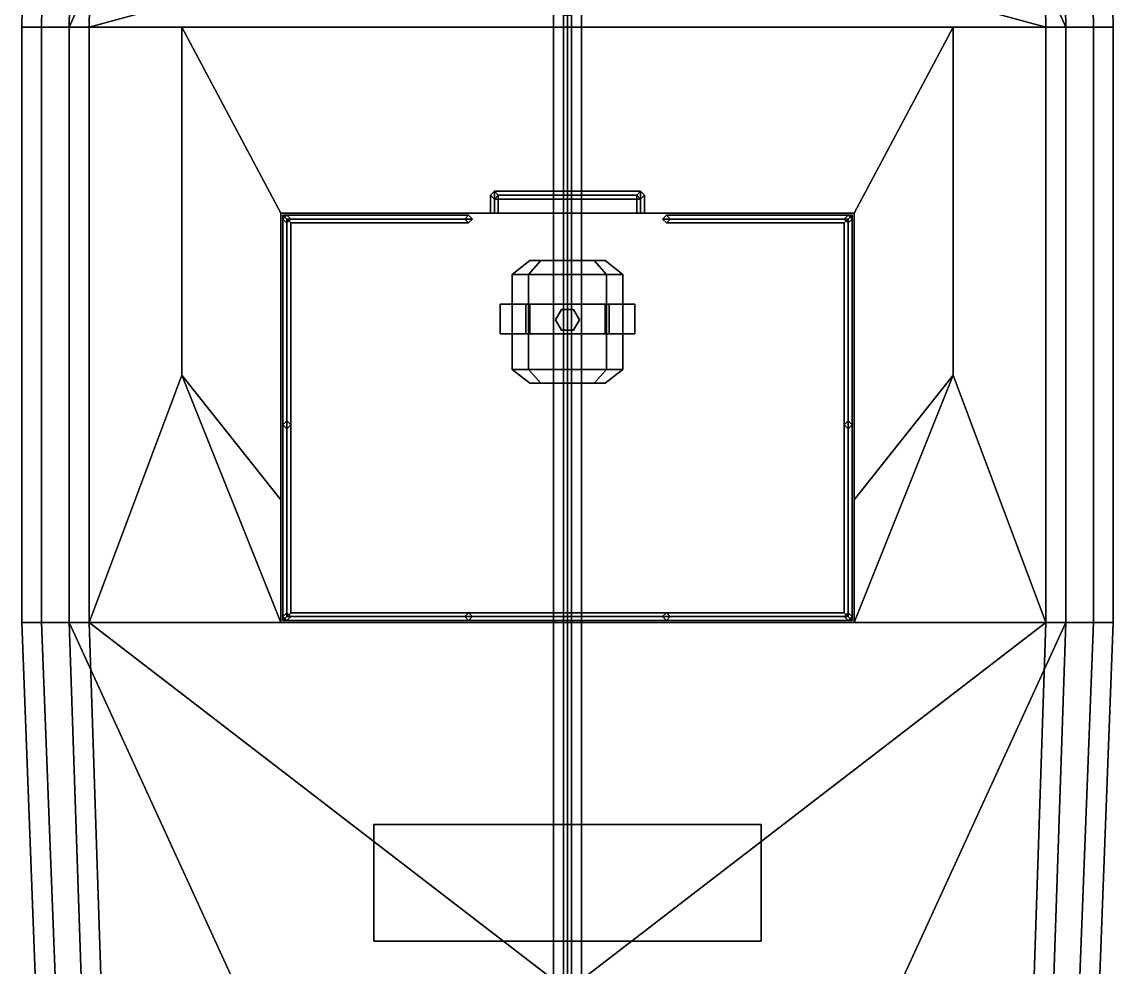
# Model space of a CAD drawing. Header units: millimetres. Extents: x -2.8 to 3, y -13.3 to 16.
# Drawn here: x -2.76 to 2.76, y -6.23 to -1.45 of the extents above; entities that cross this region are included whole.
import ezdxf

# ---------------------------------------------------------------- set-up
doc = ezdxf.new("R2010")
doc.units = ezdxf.units.MM
for name, color, linetype in [('falseboard', 6, 'Continuous'), ('railings', 6, 'Continuous'), ('superstructure', 3, 'Continuous')]:
    doc.layers.add(name, color=color, linetype=linetype)

msp = doc.modelspace()

# ---------------------------------------------------------------- linework, layer by layer
for points in [[(-0.07, 3.98, -2.19), (-0.07, 3.98, -2.19), (-2.52, -1.48), (-2.46, 1.98)], [(-0.07, 3.98, -2.19), (-0.07, -9.83, -2.08), (-2.52, -4.49), (-2.52, -1.48)], [(-0.07, 3.98, -2.19), (0.07, 3.98, -2.19), (0.07, -9.83, -2.08), (-0.07, -9.83, -2.08)], [(2.52, -4.49), (0.07, -9.83, -2.08), (0.07, 3.98, -2.19), (2.52, -1.48)], [(2.52, -1.48), (0.07, 3.98, -2.19), (0.07, 3.98, -2.19), (2.46, 1.98)], [(-2.36, 1.98, 0.88), (-2.42, -1.48, 0.96), (-1.5, -1.23, 0.9542), (-1.5, 2.86, 0.88)], [(1.5, 2.86, 0.88), (1.5, -1.23, 0.9542), (2.42, -1.48, 0.96), (2.36, 1.98, 0.88)], [(-2.46, 1.98), (-2.52, -1.48), (-2.52, -1.48, 0.96), (-2.46, 1.98, 0.88)], [(2.46, 1.98, 0.88), (2.52, -1.48, 0.96), (2.52, -1.48), (2.46, 1.98)], [(-1.5, -1.23, 0.9542), (-2.42, -1.48, 0.96), (2.42, -1.48, 0.96), (1.5, -1.23, 0.9542)], [(-2.52, -1.48), (-2.52, -4.49), (-2.52, -4.49, 1.15), (-2.52, -1.48, 0.96)], [(-2.42, -1.48, 0.96), (-2.42, -4.49, 1.15), (-1.95, -3.24, 1.0711), (-1.95, -1.48, 0.96)], [(1.95, -1.48, 0.96), (1.95, -3.24, 1.0711), (2.42, -4.49, 1.15), (2.42, -1.48, 0.96)], [(2.52, -1.48, 0.96), (2.52, -4.49, 1.15), (2.52, -4.49), (2.52, -1.48)], [(-2.42, -4.49, 1.15), (-2.42, -4.49, 1.15), (-1.45, -4.49, 1.15), (-1.95, -3.24, 1.0711)], [(-1.45, -4.49, 1.15), (-1.45, -4.49, 1.15), (-1.45, -3.87, 1.1109), (-1.95, -3.24, 1.0711)], [(1.45, -3.87, 1.1109), (1.45, -3.87, 1.1109), (1.45, -4.49, 1.15), (1.95, -3.24, 1.0711)], [(1.45, -4.49, 1.15), (1.45, -4.49, 1.15), (2.42, -4.49, 1.15), (1.95, -3.24, 1.0711)], [(-2.52, -4.49), (-2.45, -6.58), (-2.45, -6.58, 1.27), (-2.52, -4.49, 1.15)], [(-0.07, -9.83, -2.08), (-0.07, -9.83, -2.08), (-2.45, -6.58), (-2.52, -4.49)], [(-2.42, -4.49, 1.15), (0, -6.35, 1.2568), (0, -6.35, 1.2568), (2.42, -4.49, 1.15)], [(-2.42, -4.49, 1.15), (-2.35, -6.58, 1.27), (-0.9, -6.7249, 1.2864), (0, -6.35, 1.2568)], [(0, -6.35, 1.2568), (0.9, -6.7249, 1.2864), (2.35, -6.58, 1.27), (2.42, -4.49, 1.15)], [(2.45, -6.58), (0.07, -9.83, -2.08), (0.07, -9.83, -2.08), (2.52, -4.49)], [(2.52, -4.49, 1.15), (2.45, -6.58, 1.27), (2.45, -6.58), (2.52, -4.49)]]:
    msp.add_3dface(points)
at = {"layer": 'falseboard'}
for points in [[(-2.76, -1.48, 1.65), (-2.66, -1.48, 1.65), (-2.6, 1.98, 1.54), (-2.7, 1.98, 1.54)], [(-2.46, 1.98, 0.88), (-2.52, -1.48, 0.96), (-2.76, -1.48, 1.65), (-2.7, 1.98, 1.54)], [(-2.46, 1.98, 0.88), (-2.52, -1.48, 0.96), (-2.76, -1.48, 1.65), (-2.7, 1.98, 1.54)], [(-2.76, -1.48, 1.65), (-2.66, -1.48, 1.65), (-2.6, 1.98, 1.54), (-2.7, 1.98, 1.54)], [(-2.6, 1.98, 1.54), (-2.66, -1.48, 1.65), (-2.42, -1.48, 0.96), (-2.36, 1.98, 0.88)], [(-2.6, 1.98, 1.54), (-2.66, -1.48, 1.65), (-2.42, -1.48, 0.96), (-2.36, 1.98, 0.88)], [(2.36, 1.98, 0.88), (2.42, -1.48, 0.96), (2.66, -1.48, 1.65), (2.6, 1.98, 1.54)], [(2.36, 1.98, 0.88), (2.42, -1.48, 0.96), (2.66, -1.48, 1.65), (2.6, 1.98, 1.54)], [(2.7, 1.98, 1.54), (2.76, -1.48, 1.65), (2.52, -1.48, 0.96), (2.46, 1.98, 0.88)], [(2.7, 1.98, 1.54), (2.76, -1.48, 1.65), (2.52, -1.48, 0.96), (2.46, 1.98, 0.88)], [(2.6, 1.98, 1.54), (2.66, -1.48, 1.65), (2.76, -1.48, 1.65), (2.7, 1.98, 1.54)], [(2.6, 1.98, 1.54), (2.66, -1.48, 1.65), (2.76, -1.48, 1.65), (2.7, 1.98, 1.54)], [(-2.76, -4.49, 1.82), (-2.66, -4.49, 1.82), (-2.66, -1.48, 1.65), (-2.76, -1.48, 1.65)], [(-2.52, -1.48, 0.96), (-2.52, -4.49, 1.15), (-2.76, -4.49, 1.82), (-2.76, -1.48, 1.65)], [(-2.52, -1.48, 0.96), (-2.52, -4.49, 1.15), (-2.76, -4.49, 1.82), (-2.76, -1.48, 1.65)], [(-2.76, -4.49, 1.82), (-2.66, -4.49, 1.82), (-2.66, -1.48, 1.65), (-2.76, -1.48, 1.65)], [(-2.66, -1.48, 1.65), (-2.66, -4.49, 1.82), (-2.42, -4.49, 1.15), (-2.42, -1.48, 0.96)], [(-2.66, -1.48, 1.65), (-2.66, -4.49, 1.82), (-2.42, -4.49, 1.15), (-2.42, -1.48, 0.96)], [(2.42, -1.48, 0.96), (2.42, -4.49, 1.15), (2.66, -4.49, 1.82), (2.66, -1.48, 1.65)], [(2.42, -1.48, 0.96), (2.42, -4.49, 1.15), (2.66, -4.49, 1.82), (2.66, -1.48, 1.65)], [(2.76, -1.48, 1.65), (2.76, -4.49, 1.82), (2.52, -4.49, 1.15), (2.52, -1.48, 0.96)], [(2.76, -1.48, 1.65), (2.76, -4.49, 1.82), (2.52, -4.49, 1.15), (2.52, -1.48, 0.96)], [(2.66, -1.48, 1.65), (2.66, -4.49, 1.82), (2.76, -4.49, 1.82), (2.76, -1.48, 1.65)], [(2.66, -1.48, 1.65), (2.66, -4.49, 1.82), (2.76, -4.49, 1.82), (2.76, -1.48, 1.65)], [(-2.68, -6.58, 1.97), (-2.58, -6.58, 1.97), (-2.66, -4.49, 1.82), (-2.76, -4.49, 1.82)], [(-2.52, -4.49, 1.15), (-2.45, -6.58, 1.27), (-2.68, -6.58, 1.97), (-2.76, -4.49, 1.82)], [(-2.52, -4.49, 1.15), (-2.45, -6.58, 1.27), (-2.68, -6.58, 1.97), (-2.76, -4.49, 1.82)], [(-2.68, -6.58, 1.97), (-2.58, -6.58, 1.97), (-2.66, -4.49, 1.82), (-2.76, -4.49, 1.82)], [(-2.66, -4.49, 1.82), (-2.58, -6.58, 1.97), (-2.35, -6.58, 1.27), (-2.42, -4.49, 1.15)], [(-2.66, -4.49, 1.82), (-2.58, -6.58, 1.97), (-2.35, -6.58, 1.27), (-2.42, -4.49, 1.15)], [(2.42, -4.49, 1.15), (2.35, -6.58, 1.27), (2.58, -6.58, 1.97), (2.66, -4.49, 1.82)], [(2.42, -4.49, 1.15), (2.35, -6.58, 1.27), (2.58, -6.58, 1.97), (2.66, -4.49, 1.82)], [(2.76, -4.49, 1.82), (2.68, -6.58, 1.97), (2.45, -6.58, 1.27), (2.52, -4.49, 1.15)], [(2.76, -4.49, 1.82), (2.68, -6.58, 1.97), (2.45, -6.58, 1.27), (2.52, -4.49, 1.15)], [(2.66, -4.49, 1.82), (2.58, -6.58, 1.97), (2.68, -6.58, 1.97), (2.76, -4.49, 1.82)], [(2.66, -4.49, 1.82), (2.58, -6.58, 1.97), (2.68, -6.58, 1.97), (2.76, -4.49, 1.82)]]:
    msp.add_3dface(points, dxfattribs=at)
at = {"layer": 'railings'}
for points in [[(-0.5, -2.43, 5.22), (-0.52, -2.45, 5.2), (-1.42, -2.45, 5.2), (-1.44, -2.43, 5.22)], [(-0.48, -2.45, 5.24), (-0.5, -2.43, 5.22), (-1.44, -2.43, 5.22), (-1.42, -2.45, 5.24)], [(-1.42, -4.46, 5.2), (-1.44, -4.48, 5.22), (-1.44, -2.43, 5.22), (-1.42, -2.45, 5.2)], [(-1.44, -4.48, 5.22), (-1.42, -4.46, 5.24), (-1.42, -2.45, 5.24), (-1.44, -2.43, 5.22)], [(-1.42, -2.43, 4.65), (-1.44, -2.45, 4.65), (-1.44, -2.45, 5.22), (-1.42, -2.43, 5.22)], [(-1.44, -2.45, 4.65), (-1.42, -2.47, 4.65), (-1.42, -2.47, 5.22), (-1.44, -2.45, 5.22)], [(-1.4, -2.45, 4.65), (-1.42, -2.43, 4.65), (-1.42, -2.43, 5.22), (-1.4, -2.45, 5.22)], [(-0.52, -2.45, 5.2), (-0.5, -2.47, 5.22), (-1.4, -2.47, 5.22), (-1.42, -2.45, 5.2)], [(-0.5, -2.47, 5.22), (-0.48, -2.45, 5.24), (-1.42, -2.45, 5.24), (-1.4, -2.47, 5.22)], [(-1.4, -4.44, 5.22), (-1.42, -4.46, 5.2), (-1.42, -2.45, 5.2), (-1.4, -2.47, 5.22)], [(-1.42, -4.46, 5.24), (-1.4, -4.44, 5.22), (-1.4, -2.47, 5.22), (-1.42, -2.45, 5.24)], [(-1.42, -2.47, 4.65), (-1.4, -2.45, 4.65), (-1.4, -2.45, 5.22), (-1.42, -2.47, 5.22)], [(-0.5, -2.43, 4.65), (-0.52, -2.45, 4.65), (-0.52, -2.45, 5.2), (-0.5, -2.43, 5.22)], [(-0.52, -2.45, 4.65), (-0.5, -2.47, 4.65), (-0.5, -2.47, 5.22), (-0.52, -2.45, 5.2)], [(-0.48, -2.45, 4.65), (-0.5, -2.43, 4.65), (-0.5, -2.43, 5.22), (-0.48, -2.45, 5.24)], [(-0.5, -2.47, 4.65), (-0.48, -2.45, 4.65), (-0.48, -2.45, 5.24), (-0.5, -2.47, 5.22)], [(0.5, -2.43, 4.65), (0.48, -2.45, 4.65), (0.48, -2.45, 5.24), (0.5, -2.43, 5.22)], [(0.5, -2.43, 5.22), (0.48, -2.45, 5.24), (1.42, -2.45, 5.24), (1.44, -2.43, 5.22)], [(0.48, -2.45, 4.65), (0.5, -2.47, 4.65), (0.5, -2.47, 5.22), (0.48, -2.45, 5.24)], [(0.48, -2.45, 5.24), (0.5, -2.47, 5.22), (1.4, -2.47, 5.22), (1.42, -2.45, 5.24)], [(0.52, -2.45, 4.65), (0.5, -2.43, 4.65), (0.5, -2.43, 5.22), (0.52, -2.45, 5.2)], [(0.52, -2.45, 5.2), (0.5, -2.43, 5.22), (1.44, -2.43, 5.22), (1.42, -2.45, 5.2)], [(0.5, -2.47, 4.65), (0.52, -2.45, 4.65), (0.52, -2.45, 5.2), (0.5, -2.47, 5.22)], [(0.5, -2.47, 5.22), (0.52, -2.45, 5.2), (1.42, -2.45, 5.2), (1.4, -2.47, 5.22)], [(1.42, -2.43, 4.65), (1.4, -2.45, 4.65), (1.4, -2.45, 5.22), (1.42, -2.43, 5.22)], [(1.42, -4.46, 5.2), (1.4, -4.44, 5.22), (1.4, -2.47, 5.22), (1.42, -2.45, 5.2)], [(1.4, -4.44, 5.22), (1.42, -4.46, 5.24), (1.42, -2.45, 5.24), (1.4, -2.47, 5.22)], [(1.4, -2.45, 4.65), (1.42, -2.47, 4.65), (1.42, -2.47, 5.22), (1.4, -2.45, 5.22)], [(1.44, -4.48, 5.22), (1.42, -4.46, 5.2), (1.42, -2.45, 5.2), (1.44, -2.43, 5.22)], [(1.42, -4.46, 5.24), (1.44, -4.48, 5.22), (1.44, -2.43, 5.22), (1.42, -2.45, 5.24)], [(1.44, -2.45, 4.65), (1.42, -2.43, 4.65), (1.42, -2.43, 5.22), (1.44, -2.45, 5.22)], [(1.42, -2.47, 4.65), (1.44, -2.45, 4.65), (1.44, -2.45, 5.22), (1.42, -2.47, 5.22)], [(-1.42, -3.47, 4.65), (-1.44, -3.49, 4.65), (-1.44, -3.49, 5.22), (-1.42, -3.47, 5.2)], [(-1.4, -3.49, 4.65), (-1.42, -3.47, 4.65), (-1.42, -3.47, 5.2), (-1.4, -3.49, 5.22)], [(1.42, -3.47, 4.65), (1.4, -3.49, 4.65), (1.4, -3.49, 5.22), (1.42, -3.47, 5.2)], [(1.44, -3.49, 4.65), (1.42, -3.47, 4.65), (1.42, -3.47, 5.2), (1.44, -3.49, 5.22)], [(-1.44, -3.49, 4.65), (-1.42, -3.51, 4.65), (-1.42, -3.51, 5.2), (-1.44, -3.49, 5.22)], [(-1.42, -3.51, 4.65), (-1.4, -3.49, 4.65), (-1.4, -3.49, 5.22), (-1.42, -3.51, 5.2)], [(1.4, -3.49, 4.65), (1.42, -3.51, 4.65), (1.42, -3.51, 5.2), (1.4, -3.49, 5.22)], [(1.42, -3.51, 4.65), (1.44, -3.49, 4.65), (1.44, -3.49, 5.22), (1.42, -3.51, 5.2)], [(-1.42, -4.44, 4.65), (-1.44, -4.46, 4.65), (-1.44, -4.46, 5.22), (-1.42, -4.44, 5.22)], [(-1.44, -4.46, 4.65), (-1.42, -4.48, 4.65), (-1.42, -4.48, 5.22), (-1.44, -4.46, 5.22)], [(1.42, -4.46, 5.2), (1.44, -4.48, 5.22), (-1.44, -4.48, 5.22), (-1.42, -4.46, 5.2)], [(1.44, -4.48, 5.22), (1.42, -4.46, 5.24), (-1.42, -4.46, 5.24), (-1.44, -4.48, 5.22)], [(-1.4, -4.46, 4.65), (-1.42, -4.44, 4.65), (-1.42, -4.44, 5.22), (-1.4, -4.46, 5.22)], [(1.4, -4.44, 5.22), (1.42, -4.46, 5.2), (-1.42, -4.46, 5.2), (-1.4, -4.44, 5.22)], [(1.42, -4.46, 5.24), (1.4, -4.44, 5.22), (-1.4, -4.44, 5.22), (-1.42, -4.46, 5.24)], [(-1.42, -4.48, 4.65), (-1.4, -4.46, 4.65), (-1.4, -4.46, 5.22), (-1.42, -4.48, 5.22)], [(-0.5, -4.44, 4.65), (-0.52, -4.46, 4.65), (-0.52, -4.46, 5.2), (-0.5, -4.44, 5.22)], [(-0.52, -4.46, 4.65), (-0.5, -4.48, 4.65), (-0.5, -4.48, 5.22), (-0.52, -4.46, 5.2)], [(-0.48, -4.46, 4.65), (-0.5, -4.44, 4.65), (-0.5, -4.44, 5.22), (-0.48, -4.46, 5.2)], [(-0.5, -4.48, 4.65), (-0.48, -4.46, 4.65), (-0.48, -4.46, 5.2), (-0.5, -4.48, 5.22)], [(0.5, -4.44, 4.65), (0.48, -4.46, 4.65), (0.48, -4.46, 5.2), (0.5, -4.44, 5.22)], [(0.48, -4.46, 4.65), (0.5, -4.48, 4.65), (0.5, -4.48, 5.22), (0.48, -4.46, 5.2)], [(0.52, -4.46, 4.65), (0.5, -4.44, 4.65), (0.5, -4.44, 5.22), (0.52, -4.46, 5.2)], [(0.5, -4.48, 4.65), (0.52, -4.46, 4.65), (0.52, -4.46, 5.2), (0.5, -4.48, 5.22)], [(1.42, -4.44, 4.65), (1.4, -4.46, 4.65), (1.4, -4.46, 5.22), (1.42, -4.44, 5.22)], [(1.4, -4.46, 4.65), (1.42, -4.48, 4.65), (1.42, -4.48, 5.22), (1.4, -4.46, 5.22)], [(1.44, -4.46, 4.65), (1.42, -4.44, 4.65), (1.42, -4.44, 5.22), (1.44, -4.46, 5.22)], [(1.42, -4.48, 4.65), (1.44, -4.46, 4.65), (1.44, -4.46, 5.22), (1.42, -4.48, 5.22)]]:
    msp.add_3dface(points, dxfattribs=at)
at = {"layer": 'superstructure'}
for points in [[(0, -1.42, 9.12), (-0.02, -1.42, 9.1), (-0.02, -12.75, 3.62), (0, -12.75, 3.64)], [(-0.02, -1.42, 9.1), (0, -1.42, 9.08), (0, -12.75, 3.6), (-0.02, -12.75, 3.62)], [(0.02, -1.42, 9.1), (0, -1.42, 9.12), (0, -12.75, 3.64), (0.02, -12.75, 3.62)], [(0, -1.42, 9.08), (0.02, -1.42, 9.1), (0.02, -12.75, 3.62), (0, -12.75, 3.6)], [(1.45, -2.42, 2.88), (1.95, -1.48, 2.88), (-1.95, -1.48, 2.88), (-1.45, -2.42, 2.88)], [(1.95, -1.48, 2.88), (1.95, -1.48, 0.96), (-1.95, -1.48, 0.96), (-1.95, -1.48, 2.88)], [(-1.95, -1.48, 2.88), (-1.95, -1.48, 0.96), (-1.95, -3.24, 1.0711), (-1.95, -3.24, 2.88)], [(-1.45, -2.42, 2.88), (-1.95, -1.48, 2.88), (-1.95, -3.24, 2.88), (-1.45, -3.87, 2.88)], [(1.95, -3.24, 2.88), (1.95, -1.48, 2.88), (1.45, -2.42, 2.88), (1.45, -3.87, 2.88)], [(1.95, -3.24, 1.0711), (1.95, -1.48, 0.96), (1.95, -1.48, 2.88), (1.95, -3.24, 2.88)], [(-0.37, -2.31, 2.88), (-0.39, -2.33, 2.88), (-0.39, -2.33, 4.63), (-0.37, -2.31, 4.65)], [(-0.39, -2.42, 4.63), (-0.37, -2.42, 4.65), (-0.37, -2.31, 4.65), (-0.39, -2.33, 4.63)], [(-0.35, -2.33, 2.88), (-0.37, -2.31, 2.88), (-0.37, -2.31, 4.65), (-0.35, -2.33, 4.63)], [(0.35, -2.33, 3.11), (0.37, -2.31, 3.09), (-0.37, -2.31, 3.09), (-0.35, -2.33, 3.11)], [(0.37, -2.31, 3.09), (0.35, -2.33, 3.07), (-0.35, -2.33, 3.07), (-0.37, -2.31, 3.09)], [(0.35, -2.33, 4.11), (0.37, -2.31, 4.09), (-0.37, -2.31, 4.09), (-0.35, -2.33, 4.11)], [(0.37, -2.31, 4.09), (0.35, -2.33, 4.07), (-0.35, -2.33, 4.07), (-0.37, -2.31, 4.09)], [(0.35, -2.33, 3.61), (0.37, -2.31, 3.59), (-0.37, -2.31, 3.59), (-0.35, -2.33, 3.61)], [(0.37, -2.31, 3.59), (0.35, -2.33, 3.57), (-0.35, -2.33, 3.57), (-0.37, -2.31, 3.59)], [(0.35, -2.33, 4.61), (0.37, -2.31, 4.59), (-0.37, -2.31, 4.59), (-0.35, -2.33, 4.61)], [(0.37, -2.31, 4.59), (0.35, -2.33, 4.57), (-0.35, -2.33, 4.57), (-0.37, -2.31, 4.59)], [(-0.37, -2.42, 4.65), (-0.35, -2.42, 4.63), (-0.35, -2.33, 4.63), (-0.37, -2.31, 4.65)], [(0.37, -2.31, 2.88), (0.35, -2.33, 2.88), (0.35, -2.33, 4.63), (0.37, -2.31, 4.65)], [(0.35, -2.42, 4.63), (0.37, -2.42, 4.65), (0.37, -2.31, 4.65), (0.35, -2.33, 4.63)], [(0.39, -2.33, 2.88), (0.37, -2.31, 2.88), (0.37, -2.31, 4.65), (0.39, -2.33, 4.63)], [(0.37, -2.42, 4.65), (0.39, -2.42, 4.63), (0.39, -2.33, 4.63), (0.37, -2.31, 4.65)], [(-0.39, -2.33, 2.88), (-0.37, -2.35, 2.88), (-0.37, -2.35, 4.61), (-0.39, -2.33, 4.63)], [(-0.37, -2.42, 4.61), (-0.39, -2.42, 4.63), (-0.39, -2.33, 4.63), (-0.37, -2.35, 4.61)], [(-0.37, -2.35, 2.88), (-0.35, -2.33, 2.88), (-0.35, -2.33, 4.63), (-0.37, -2.35, 4.61)], [(0.35, -2.33, 3.07), (0.37, -2.35, 3.09), (-0.37, -2.35, 3.09), (-0.35, -2.33, 3.07)], [(0.37, -2.35, 3.09), (0.35, -2.33, 3.11), (-0.35, -2.33, 3.11), (-0.37, -2.35, 3.09)], [(0.35, -2.33, 4.07), (0.37, -2.35, 4.09), (-0.37, -2.35, 4.09), (-0.35, -2.33, 4.07)], [(0.37, -2.35, 4.09), (0.35, -2.33, 4.11), (-0.35, -2.33, 4.11), (-0.37, -2.35, 4.09)], [(0.35, -2.33, 3.57), (0.37, -2.35, 3.59), (-0.37, -2.35, 3.59), (-0.35, -2.33, 3.57)], [(0.37, -2.35, 3.59), (0.35, -2.33, 3.61), (-0.35, -2.33, 3.61), (-0.37, -2.35, 3.59)], [(0.35, -2.33, 4.57), (0.37, -2.35, 4.59), (-0.37, -2.35, 4.59), (-0.35, -2.33, 4.57)], [(0.37, -2.35, 4.59), (0.35, -2.33, 4.61), (-0.35, -2.33, 4.61), (-0.37, -2.35, 4.59)], [(-0.35, -2.42, 4.63), (-0.37, -2.42, 4.61), (-0.37, -2.35, 4.61), (-0.35, -2.33, 4.63)], [(0.35, -2.33, 2.88), (0.37, -2.35, 2.88), (0.37, -2.35, 4.61), (0.35, -2.33, 4.63)], [(0.37, -2.42, 4.61), (0.35, -2.42, 4.63), (0.35, -2.33, 4.63), (0.37, -2.35, 4.61)], [(0.37, -2.35, 2.88), (0.39, -2.33, 2.88), (0.39, -2.33, 4.63), (0.37, -2.35, 4.61)], [(0.39, -2.42, 4.63), (0.37, -2.42, 4.61), (0.37, -2.35, 4.61), (0.39, -2.33, 4.63)], [(-1.45, -2.42, 2.88), (-1.45, -3.87, 2.88), (-1.45, -4.49, 4.65), (-1.45, -2.42, 4.65)], [(1.45, -2.42, 4.65), (1.45, -2.42, 2.88), (-1.45, -2.42, 2.88), (-1.45, -2.42, 4.65)], [(-1.45, -2.42, 4.65), (-1.45, -4.49, 4.65), (1.45, -4.49, 4.65), (1.45, -2.42, 4.65)], [(1.45, -4.49, 4.65), (1.45, -3.87, 2.88), (1.45, -2.42, 2.88), (1.45, -2.42, 4.65)], [(-0.198, -2.73, 4.862), (-0.28, -2.73, 5.06), (-0.19, -2.66, 5.06), (-0.1344, -2.66, 4.9256)], [(-0.28, -2.73, 5.06), (-0.198, -2.73, 5.258), (-0.1344, -2.66, 5.1944), (-0.19, -2.66, 5.06)], [(0, -2.73, 4.78), (-0.198, -2.73, 4.862), (-0.1344, -2.66, 4.9256), (0, -2.66, 4.87)], [(-0.198, -2.73, 5.258), (0, -2.73, 5.34), (0, -2.66, 5.25), (-0.1344, -2.66, 5.1944)], [(-0.1344, -2.66, 5.1944), (0, -2.66, 5.25), (0.1344, -2.66, 5.1944), (-0.19, -2.66, 5.06)], [(-0.19, -2.66, 5.06), (0.1344, -2.66, 5.1944), (0.19, -2.66, 5.06), (-0.1344, -2.66, 4.9256)], [(-0.1344, -2.66, 4.9256), (0.19, -2.66, 5.06), (0.1344, -2.66, 4.9256), (0, -2.66, 4.87)], [(0.198, -2.73, 4.862), (0, -2.73, 4.78), (0, -2.66, 4.87), (0.1344, -2.66, 4.9256)], [(0, -2.73, 5.34), (0.198, -2.73, 5.258), (0.1344, -2.66, 5.1944), (0, -2.66, 5.25)], [(0.28, -2.73, 5.06), (0.198, -2.73, 4.862), (0.1344, -2.66, 4.9256), (0.19, -2.66, 5.06)], [(0.198, -2.73, 5.258), (0.28, -2.73, 5.06), (0.19, -2.66, 5.06), (0.1344, -2.66, 5.1944)], [(-0.198, -2.73, 5.258), (-0.28, -2.73, 5.06), (-0.28, -3.21, 5.06), (-0.198, -3.21, 5.258)], [(-0.28, -2.73, 5.06), (-0.198, -2.73, 4.862), (-0.198, -3.21, 4.862), (-0.28, -3.21, 5.06)], [(0, -2.73, 5.34), (-0.198, -2.73, 5.258), (-0.198, -3.21, 5.258), (0, -3.21, 5.34)], [(-0.198, -2.73, 4.862), (0, -2.73, 4.78), (0, -3.21, 4.78), (-0.198, -3.21, 4.862)], [(0.198, -2.73, 5.258), (0, -2.73, 5.34), (0, -3.21, 5.34), (0.198, -3.21, 5.258)], [(0, -2.73, 4.78), (0.198, -2.73, 4.862), (0.198, -3.21, 4.862), (0, -3.21, 4.78)], [(0.28, -2.73, 5.06), (0.198, -2.73, 5.258), (0.198, -3.21, 5.258), (0.28, -3.21, 5.06)], [(0.198, -2.73, 4.862), (0.28, -2.73, 5.06), (0.28, -3.21, 5.06), (0.198, -3.21, 4.862)], [(-0.28, -2.88, 4.84), (-0.19, -2.88, 4.76), (-0.21, -2.88, 4.69), (-0.34, -2.88, 4.8)], [(-0.34, -2.88, 4.8), (-0.21, -2.88, 4.69), (-0.21, -3.03, 4.69), (-0.34, -3.03, 4.8)], [(-0.28, -2.88, 5.12), (-0.28, -2.88, 4.84), (-0.34, -2.88, 4.8), (-0.34, -2.88, 5.12)], [(-0.34, -2.88, 5.12), (-0.34, -2.88, 4.8), (-0.34, -3.03, 4.8), (-0.34, -3.03, 5.12)], [(-0.28, -3.03, 5.12), (-0.28, -2.88, 5.12), (-0.34, -2.88, 5.12), (-0.34, -3.03, 5.12)], [(-0.19, -3.03, 4.76), (-0.19, -2.88, 4.76), (-0.28, -2.88, 4.84), (-0.28, -3.03, 4.84)], [(-0.28, -3.03, 4.84), (-0.28, -2.88, 4.84), (-0.28, -2.88, 5.12), (-0.28, -3.03, 5.12)], [(0.21, -2.88, 4.69), (-0.21, -2.88, 4.69), (-0.19, -2.88, 4.76), (0.19, -2.88, 4.76)], [(0.21, -3.03, 4.69), (-0.21, -3.03, 4.69), (-0.21, -2.88, 4.69), (0.21, -2.88, 4.69)], [(-0.19, -2.88, 4.76), (-0.19, -3.03, 4.76), (0.19, -3.03, 4.76), (0.19, -2.88, 4.76)], [(-0.03, -2.908, 4.65), (-0.06, -2.96, 4.65), (-0.06, -2.96, 4.69), (-0.03, -2.908, 4.69)], [(0.03, -2.908, 4.65), (-0.03, -2.908, 4.65), (-0.03, -2.908, 4.69), (0.03, -2.908, 4.69)], [(0.06, -2.96, 4.65), (0.03, -2.908, 4.65), (0.03, -2.908, 4.69), (0.06, -2.96, 4.69)], [(0.34, -2.88, 4.8), (0.21, -2.88, 4.69), (0.19, -2.88, 4.76), (0.28, -2.88, 4.84)], [(0.19, -2.88, 4.76), (0.19, -3.03, 4.76), (0.28, -3.03, 4.84), (0.28, -2.88, 4.84)], [(0.34, -3.03, 4.8), (0.21, -3.03, 4.69), (0.21, -2.88, 4.69), (0.34, -2.88, 4.8)], [(0.28, -2.88, 4.84), (0.28, -3.03, 4.84), (0.28, -3.03, 5.12), (0.28, -2.88, 5.12)], [(0.28, -2.88, 5.12), (0.28, -3.03, 5.12), (0.34, -3.03, 5.12), (0.34, -2.88, 5.12)], [(0.34, -2.88, 5.12), (0.34, -2.88, 4.8), (0.28, -2.88, 4.84), (0.28, -2.88, 5.12)], [(0.34, -3.03, 5.12), (0.34, -3.03, 4.8), (0.34, -2.88, 4.8), (0.34, -2.88, 5.12)], [(-0.06, -2.96, 4.65), (-0.03, -3.012, 4.65), (-0.03, -3.012, 4.69), (-0.06, -2.96, 4.69)], [(0.03, -3.012, 4.65), (0.06, -2.96, 4.65), (0.06, -2.96, 4.69), (0.03, -3.012, 4.69)], [(-0.34, -3.03, 4.8), (-0.21, -3.03, 4.69), (-0.19, -3.03, 4.76), (-0.28, -3.03, 4.84)], [(-0.34, -3.03, 5.12), (-0.34, -3.03, 4.8), (-0.28, -3.03, 4.84), (-0.28, -3.03, 5.12)], [(0.19, -3.03, 4.76), (-0.19, -3.03, 4.76), (-0.21, -3.03, 4.69), (0.21, -3.03, 4.69)], [(-0.03, -3.012, 4.65), (0.03, -3.012, 4.65), (0.03, -3.012, 4.69), (-0.03, -3.012, 4.69)], [(0.28, -3.03, 4.84), (0.19, -3.03, 4.76), (0.21, -3.03, 4.69), (0.34, -3.03, 4.8)], [(0.28, -3.03, 5.12), (0.28, -3.03, 4.84), (0.34, -3.03, 4.8), (0.34, -3.03, 5.12)], [(-1.95, -3.24, 1.0711), (-1.45, -3.87, 1.1109), (-1.45, -3.87, 2.88), (-1.95, -3.24, 2.88)], [(-0.198, -3.21, 5.258), (-0.28, -3.21, 5.06), (-0.19, -3.28, 5.06), (-0.1344, -3.28, 5.1944)], [(-0.28, -3.21, 5.06), (-0.198, -3.21, 4.862), (-0.1344, -3.28, 4.9256), (-0.19, -3.28, 5.06)], [(0, -3.21, 5.34), (-0.198, -3.21, 5.258), (-0.1344, -3.28, 5.1944), (0, -3.28, 5.25)], [(-0.198, -3.21, 4.862), (0, -3.21, 4.78), (0, -3.28, 4.87), (-0.1344, -3.28, 4.9256)], [(0.198, -3.21, 5.258), (0, -3.21, 5.34), (0, -3.28, 5.25), (0.1344, -3.28, 5.1944)], [(0, -3.21, 4.78), (0.198, -3.21, 4.862), (0.1344, -3.28, 4.9256), (0, -3.28, 4.87)], [(0.28, -3.21, 5.06), (0.198, -3.21, 5.258), (0.1344, -3.28, 5.1944), (0.19, -3.28, 5.06)], [(0.198, -3.21, 4.862), (0.28, -3.21, 5.06), (0.19, -3.28, 5.06), (0.1344, -3.28, 4.9256)], [(1.45, -3.87, 2.88), (1.45, -3.87, 1.1109), (1.95, -3.24, 1.0711), (1.95, -3.24, 2.88)], [(-0.19, -3.28, 5.06), (0.1344, -3.28, 4.9256), (0.19, -3.28, 5.06), (-0.1344, -3.28, 5.1944)], [(-0.1344, -3.28, 4.9256), (0, -3.28, 4.87), (0.1344, -3.28, 4.9256), (-0.19, -3.28, 5.06)], [(-0.1344, -3.28, 5.1944), (0.19, -3.28, 5.06), (0.1344, -3.28, 5.1944), (0, -3.28, 5.25)], [(-1.45, -3.87, 1.1109), (-1.45, -4.49, 1.15), (-1.45, -4.49, 4.65), (-1.45, -3.87, 2.88)], [(1.45, -4.49, 4.65), (1.45, -4.49, 1.15), (1.45, -3.87, 1.1109), (1.45, -3.87, 2.88)], [(-1.45, -4.49, 4.65), (-1.45, -4.49, 1.15), (1.45, -4.49, 1.15), (1.45, -4.49, 4.65)], [(-0.98, -5.51, 1.2), (-0.98, -6.1, 1.24), (-0.98, -6.1, 2.15), (-0.98, -5.51, 2.15)], [(-0.98, -5.51, 2.15), (-0.98, -6.1, 2.15), (0.98, -6.1, 2.15), (0.98, -5.51, 2.15)], [(0.98, -5.51, 2.15), (0.98, -5.51, 1.2), (-0.98, -5.51, 1.2), (-0.98, -5.51, 2.15)], [(0.98, -6.1, 2.15), (0.98, -6.1, 1.24), (0.98, -5.51, 1.2), (0.98, -5.51, 2.15)], [(-0.98, -6.1, 2.15), (-0.98, -6.1, 1.24), (0.98, -6.1, 1.24), (0.98, -6.1, 2.15)]]:
    msp.add_3dface(points, dxfattribs=at)

doc.saveas('drawing.dxf')
